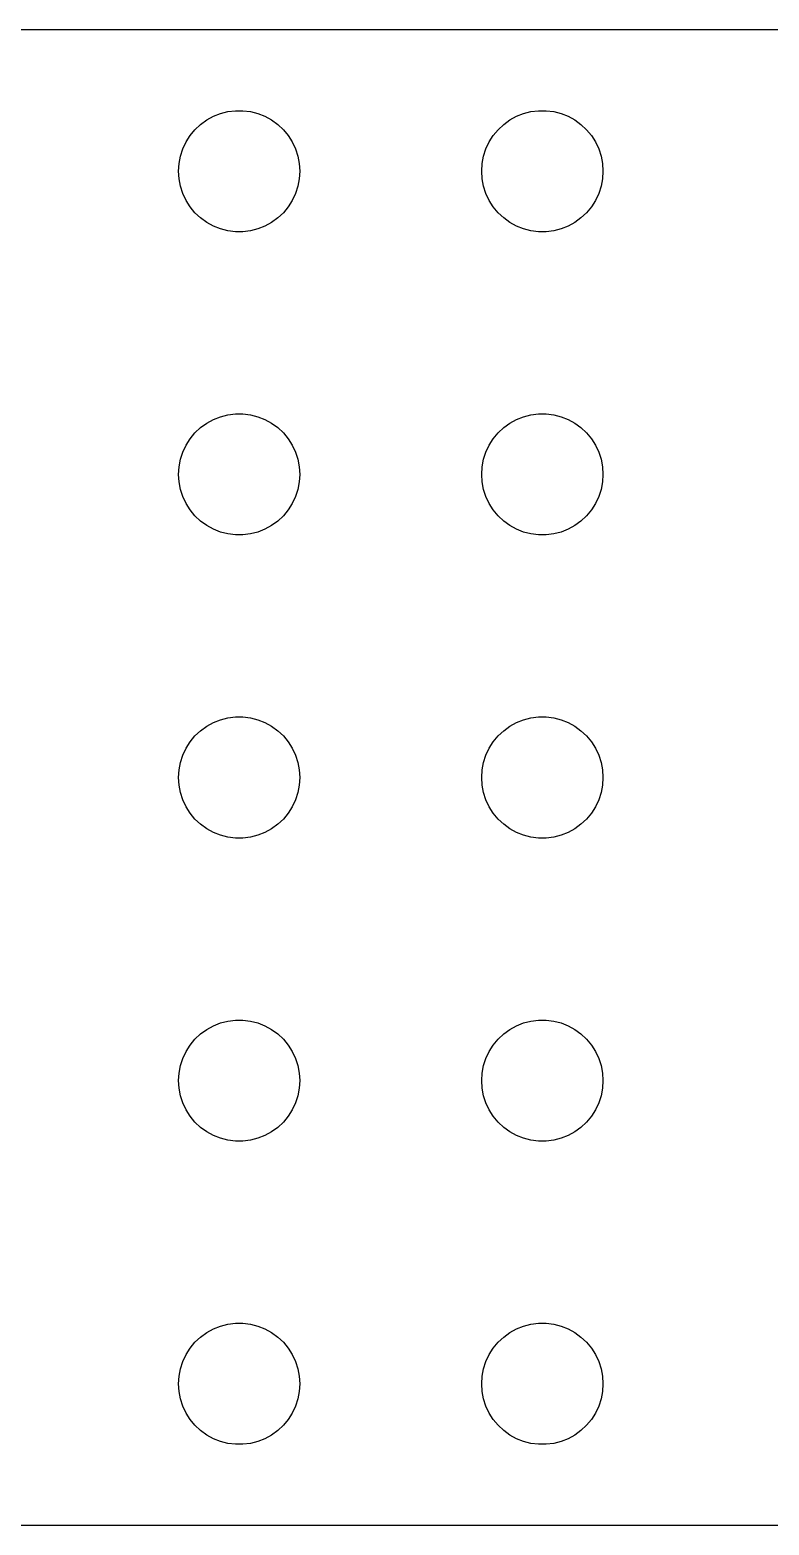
# Model space of a CAD drawing. Header units: metres. Extents: x -82 to 82, y -18 to 18.
# Drawn here: x -38.93 to -20.64, y -18.5 to 18.5 of the extents above; entities that cross this region are included whole.
import ezdxf

# ---------------------------------------------------------------- set-up
doc = ezdxf.new("R2010")
doc.units = ezdxf.units.M

msp = doc.modelspace()

# ---------------------------------------------------------------- linework, layer by layer
for p, q in [((79.907, 18.4951), (-79.907, 18.4951)), ((-34.5537, 16.2665), (-34.3887, 16.3572)), ((-34.3887, 16.3572), (-34.2135, 16.4266)), ((-34.2135, 16.4266), (-34.0311, 16.4734)), ((-34.0311, 16.4734), (-33.8442, 16.497)), ((-33.8442, 16.497), (-33.6558, 16.497)), ((-33.6558, 16.497), (-33.4689, 16.4734)), ((-33.4689, 16.4734), (-33.2865, 16.4266)), ((-33.2865, 16.4266), (-33.1113, 16.3572)), ((-33.1113, 16.3572), (-32.9463, 16.2665)), ((-27.0537, 16.2665), (-26.8887, 16.3572)), ((-26.8887, 16.3572), (-26.7135, 16.4266)), ((-26.7135, 16.4266), (-26.5311, 16.4734)), ((-26.5311, 16.4734), (-26.3442, 16.497)), ((-26.3442, 16.497), (-26.1558, 16.497)), ((-26.1558, 16.497), (-25.9689, 16.4734)), ((-25.9689, 16.4734), (-25.7865, 16.4266)), ((-25.7865, 16.4266), (-25.6113, 16.3572)), ((-25.6113, 16.3572), (-25.4463, 16.2665)), ((-34.9635, 15.8817), (-34.8434, 16.0268)), ((-34.8434, 16.0268), (-34.7061, 16.1558)), ((-34.7061, 16.1558), (-34.5537, 16.2665)), ((-32.9463, 16.2665), (-32.7939, 16.1558)), ((-32.7939, 16.1558), (-32.6565, 16.0268)), ((-32.6565, 16.0268), (-32.5365, 15.8817)), ((-27.4635, 15.8817), (-27.3434, 16.0268)), ((-27.3434, 16.0268), (-27.2061, 16.1558)), ((-27.2061, 16.1558), (-27.0537, 16.2665)), ((-25.4463, 16.2665), (-25.2939, 16.1558)), ((-25.2939, 16.1558), (-25.1565, 16.0268)), ((-25.1565, 16.0268), (-25.0365, 15.8817)), ((-35.2029, 15.373), (-35.1447, 15.5522)), ((-35.1447, 15.5522), (-35.0645, 15.7226)), ((-35.0645, 15.7226), (-34.9635, 15.8817)), ((-32.5365, 15.8817), (-32.4355, 15.7226)), ((-32.4355, 15.7226), (-32.3553, 15.5522)), ((-32.3553, 15.5522), (-32.2971, 15.373)), ((-27.7029, 15.373), (-27.6447, 15.5522)), ((-27.6447, 15.5522), (-27.5645, 15.7226)), ((-27.5645, 15.7226), (-27.4635, 15.8817)), ((-25.0365, 15.8817), (-24.9355, 15.7226)), ((-24.9355, 15.7226), (-24.8553, 15.5522)), ((-24.8553, 15.5522), (-24.7971, 15.373)), ((-35.25, 15), (-35.2382, 15.188)), ((-35.2382, 15.188), (-35.2029, 15.373)), ((-32.2971, 15.373), (-32.2618, 15.188)), ((-32.2618, 15.188), (-32.25, 15)), ((-27.75, 15), (-27.7382, 15.188)), ((-27.7382, 15.188), (-27.7029, 15.373)), ((-24.7971, 15.373), (-24.7618, 15.188)), ((-24.7618, 15.188), (-24.75, 15)), ((-35.2382, 14.812), (-35.25, 15)), ((-35.2029, 14.627), (-35.2382, 14.812)), ((-32.2618, 14.812), (-32.2971, 14.627)), ((-32.25, 15), (-32.2618, 14.812)), ((-27.7382, 14.812), (-27.75, 15)), ((-27.7029, 14.627), (-27.7382, 14.812)), ((-24.7618, 14.812), (-24.7971, 14.627)), ((-24.75, 15), (-24.7618, 14.812)), ((-35.1447, 14.4478), (-35.2029, 14.627)), ((-35.0645, 14.2774), (-35.1447, 14.4478)), ((-32.3553, 14.4478), (-32.4355, 14.2774)), ((-32.2971, 14.627), (-32.3553, 14.4478)), ((-27.6447, 14.4478), (-27.7029, 14.627)), ((-27.5645, 14.2774), (-27.6447, 14.4478)), ((-24.8553, 14.4478), (-24.9355, 14.2774)), ((-24.7971, 14.627), (-24.8553, 14.4478)), ((-34.9635, 14.1183), (-35.0645, 14.2774)), ((-34.8434, 13.9732), (-34.9635, 14.1183)), ((-32.5365, 14.1183), (-32.6565, 13.9732)), ((-32.4355, 14.2774), (-32.5365, 14.1183)), ((-27.4635, 14.1183), (-27.5645, 14.2774)), ((-27.3434, 13.9732), (-27.4635, 14.1183)), ((-25.0365, 14.1183), (-25.1565, 13.9732)), ((-24.9355, 14.2774), (-25.0365, 14.1183)), ((-34.7061, 13.8442), (-34.8434, 13.9732)), ((-34.5537, 13.7335), (-34.7061, 13.8442)), ((-34.3887, 13.6427), (-34.5537, 13.7335)), ((-32.9463, 13.7335), (-33.1113, 13.6427)), ((-32.7939, 13.8442), (-32.9463, 13.7335)), ((-32.6565, 13.9732), (-32.7939, 13.8442)), ((-27.2061, 13.8442), (-27.3434, 13.9732)), ((-27.0537, 13.7335), (-27.2061, 13.8442)), ((-26.8887, 13.6427), (-27.0537, 13.7335)), ((-25.4463, 13.7335), (-25.6113, 13.6427)), ((-25.2939, 13.8442), (-25.4463, 13.7335)), ((-25.1565, 13.9732), (-25.2939, 13.8442)), ((-34.2135, 13.5734), (-34.3887, 13.6427)), ((-34.0311, 13.5266), (-34.2135, 13.5734)), ((-33.8442, 13.5029), (-34.0311, 13.5266)), ((-33.6558, 13.5029), (-33.8442, 13.5029)), ((-33.4689, 13.5266), (-33.6558, 13.5029)), ((-33.2865, 13.5734), (-33.4689, 13.5266)), ((-33.1113, 13.6427), (-33.2865, 13.5734)), ((-26.7135, 13.5734), (-26.8887, 13.6427)), ((-26.5311, 13.5266), (-26.7135, 13.5734)), ((-26.3442, 13.5029), (-26.5311, 13.5266)), ((-26.1558, 13.5029), (-26.3442, 13.5029)), ((-25.9689, 13.5266), (-26.1558, 13.5029)), ((-25.7865, 13.5734), (-25.9689, 13.5266)), ((-25.6113, 13.6427), (-25.7865, 13.5734)), ((-34.3887, 8.85724), (-34.2135, 8.92657)), ((-34.2135, 8.92657), (-34.0311, 8.97342)), ((-34.0311, 8.97342), (-33.8442, 8.99704)), ((-33.8442, 8.99704), (-33.6558, 8.99704)), ((-33.6558, 8.99704), (-33.4689, 8.97342)), ((-33.4689, 8.97342), (-33.2865, 8.92657)), ((-33.2865, 8.92657), (-33.1113, 8.85724)), ((-26.8887, 8.85724), (-26.7135, 8.92657)), ((-26.7135, 8.92657), (-26.5311, 8.97342)), ((-26.5311, 8.97342), (-26.3442, 8.99704)), ((-26.3442, 8.99704), (-26.1558, 8.99704)), ((-26.1558, 8.99704), (-25.9689, 8.97342)), ((-25.9689, 8.97342), (-25.7865, 8.92657)), ((-25.7865, 8.92657), (-25.6113, 8.85724)), ((-34.9635, 8.38167), (-34.8434, 8.52681)), ((-34.8434, 8.52681), (-34.7061, 8.65576)), ((-34.7061, 8.65576), (-34.5537, 8.76648)), ((-34.5537, 8.76648), (-34.3887, 8.85724)), ((-33.1113, 8.85724), (-32.9463, 8.76648)), ((-32.9463, 8.76648), (-32.7939, 8.65576)), ((-32.7939, 8.65576), (-32.6565, 8.52681)), ((-32.6565, 8.52681), (-32.5365, 8.38167)), ((-27.4635, 8.38167), (-27.3434, 8.52681)), ((-27.3434, 8.52681), (-27.2061, 8.65576)), ((-27.2061, 8.65576), (-27.0537, 8.76648)), ((-27.0537, 8.76648), (-26.8887, 8.85724)), ((-25.6113, 8.85724), (-25.4463, 8.76648)), ((-25.4463, 8.76648), (-25.2939, 8.65576)), ((-25.2939, 8.65576), (-25.1565, 8.52681)), ((-25.1565, 8.52681), (-25.0365, 8.38167)), ((-35.1447, 8.05219), (-35.0645, 8.22263)), ((-35.0645, 8.22263), (-34.9635, 8.38167)), ((-32.5365, 8.38167), (-32.4355, 8.22263)), ((-32.4355, 8.22263), (-32.3553, 8.05219)), ((-27.6447, 8.05219), (-27.5645, 8.22263)), ((-27.5645, 8.22263), (-27.4635, 8.38167)), ((-25.0365, 8.38167), (-24.9355, 8.22263)), ((-24.9355, 8.22263), (-24.8553, 8.05219)), ((-35.2382, 7.68799), (-35.2029, 7.87303)), ((-35.2029, 7.87303), (-35.1447, 8.05219)), ((-32.3553, 8.05219), (-32.2971, 7.87303)), ((-32.2971, 7.87303), (-32.2618, 7.68799)), ((-27.7382, 7.68799), (-27.7029, 7.87303)), ((-27.7029, 7.87303), (-27.6447, 8.05219)), ((-24.8553, 8.05219), (-24.7971, 7.87303)), ((-24.7971, 7.87303), (-24.7618, 7.68799)), ((-35.25, 7.5), (-35.2382, 7.68799)), ((-35.2382, 7.312), (-35.25, 7.5)), ((-32.2618, 7.68799), (-32.25, 7.5)), ((-32.25, 7.5), (-32.2618, 7.312)), ((-27.75, 7.5), (-27.7382, 7.68799)), ((-27.7382, 7.312), (-27.75, 7.5)), ((-24.7618, 7.68799), (-24.75, 7.5)), ((-24.75, 7.5), (-24.7618, 7.312)), ((-35.2029, 7.12695), (-35.2382, 7.312)), ((-35.1447, 6.9478), (-35.2029, 7.12695)), ((-32.2971, 7.12695), (-32.3553, 6.9478)), ((-32.2618, 7.312), (-32.2971, 7.12695)), ((-27.7029, 7.12695), (-27.7382, 7.312)), ((-27.6447, 6.9478), (-27.7029, 7.12695)), ((-24.7971, 7.12695), (-24.8553, 6.9478)), ((-24.7618, 7.312), (-24.7971, 7.12695)), ((-35.0645, 6.77736), (-35.1447, 6.9478)), ((-34.9635, 6.61832), (-35.0645, 6.77736)), ((-32.4355, 6.77736), (-32.5365, 6.61832)), ((-32.3553, 6.9478), (-32.4355, 6.77736)), ((-27.5645, 6.77736), (-27.6447, 6.9478)), ((-27.4635, 6.61832), (-27.5645, 6.77736)), ((-24.9355, 6.77736), (-25.0365, 6.61832)), ((-24.8553, 6.9478), (-24.9355, 6.77736)), ((-34.8434, 6.47318), (-34.9635, 6.61832)), ((-34.7061, 6.34422), (-34.8434, 6.47318)), ((-34.5537, 6.23351), (-34.7061, 6.34422)), ((-32.7939, 6.34422), (-32.9463, 6.23351)), ((-32.6565, 6.47318), (-32.7939, 6.34422)), ((-32.5365, 6.61832), (-32.6565, 6.47318)), ((-27.3434, 6.47318), (-27.4635, 6.61832)), ((-27.2061, 6.34422), (-27.3434, 6.47318)), ((-27.0537, 6.23351), (-27.2061, 6.34422)), ((-25.2939, 6.34422), (-25.4463, 6.23351)), ((-25.1565, 6.47318), (-25.2939, 6.34422)), ((-25.0365, 6.61832), (-25.1565, 6.47318)), ((-34.3887, 6.14275), (-34.5537, 6.23351)), ((-34.2135, 6.07341), (-34.3887, 6.14275)), ((-34.0311, 6.02657), (-34.2135, 6.07341)), ((-33.8442, 6.00294), (-34.0311, 6.02657)), ((-33.6558, 6.00294), (-33.8442, 6.00294)), ((-33.4689, 6.02657), (-33.6558, 6.00294)), ((-33.2865, 6.07341), (-33.4689, 6.02657)), ((-33.1113, 6.14275), (-33.2865, 6.07341)), ((-32.9463, 6.23351), (-33.1113, 6.14275)), ((-26.8887, 6.14275), (-27.0537, 6.23351)), ((-26.7135, 6.07341), (-26.8887, 6.14275)), ((-26.5311, 6.02657), (-26.7135, 6.07341)), ((-26.3442, 6.00294), (-26.5311, 6.02657)), ((-26.1558, 6.00294), (-26.3442, 6.00294)), ((-25.9689, 6.02657), (-26.1558, 6.00294)), ((-25.7865, 6.07341), (-25.9689, 6.02657)), ((-25.6113, 6.14275), (-25.7865, 6.07341)), ((-25.4463, 6.23351), (-25.6113, 6.14275)), ((-34.0311, 1.47342), (-33.8442, 1.49704)), ((-33.8442, 1.49704), (-33.6558, 1.49704)), ((-33.6558, 1.49704), (-33.4689, 1.47342)), ((-26.5311, 1.47342), (-26.3442, 1.49704)), ((-26.3442, 1.49704), (-26.1558, 1.49704)), ((-26.1558, 1.49704), (-25.9689, 1.47342)), ((-34.8434, 1.02681), (-34.7061, 1.15576)), ((-34.7061, 1.15576), (-34.5537, 1.26648)), ((-34.5537, 1.26648), (-34.3887, 1.35724)), ((-34.3887, 1.35724), (-34.2135, 1.42657)), ((-34.2135, 1.42657), (-34.0311, 1.47342)), ((-33.4689, 1.47342), (-33.2865, 1.42657)), ((-33.2865, 1.42657), (-33.1113, 1.35724)), ((-33.1113, 1.35724), (-32.9463, 1.26648)), ((-32.9463, 1.26648), (-32.7939, 1.15576)), ((-32.7939, 1.15576), (-32.6565, 1.02681)), ((-27.3434, 1.02681), (-27.2061, 1.15576)), ((-27.2061, 1.15576), (-27.0537, 1.26648)), ((-27.0537, 1.26648), (-26.8887, 1.35724)), ((-26.8887, 1.35724), (-26.7135, 1.42657)), ((-26.7135, 1.42657), (-26.5311, 1.47342)), ((-25.9689, 1.47342), (-25.7865, 1.42657)), ((-25.7865, 1.42657), (-25.6113, 1.35724)), ((-25.6113, 1.35724), (-25.4463, 1.26648)), ((-25.4463, 1.26648), (-25.2939, 1.15576)), ((-25.2939, 1.15576), (-25.1565, 1.02681)), ((-35.0645, 0.722626), (-34.9635, 0.881668)), ((-34.9635, 0.881668), (-34.8434, 1.02681)), ((-32.6565, 1.02681), (-32.5365, 0.881668)), ((-32.5365, 0.881668), (-32.4355, 0.722626)), ((-27.5645, 0.722626), (-27.4635, 0.881668)), ((-27.4635, 0.881668), (-27.3434, 1.02681)), ((-25.1565, 1.02681), (-25.0365, 0.881668)), ((-25.0365, 0.881668), (-24.9355, 0.722626)), ((-35.2382, 0.187988), (-35.2029, 0.373032)), ((-35.2029, 0.373032), (-35.1447, 0.552185)), ((-35.1447, 0.552185), (-35.0645, 0.722626)), ((-32.4355, 0.722626), (-32.3553, 0.552185)), ((-32.3553, 0.552185), (-32.2971, 0.373032)), ((-32.2971, 0.373032), (-32.2618, 0.187988)), ((-27.7382, 0.187988), (-27.7029, 0.373032)), ((-27.7029, 0.373032), (-27.6447, 0.552185)), ((-27.6447, 0.552185), (-27.5645, 0.722626)), ((-24.9355, 0.722626), (-24.8553, 0.552185)), ((-24.8553, 0.552185), (-24.7971, 0.373032)), ((-24.7971, 0.373032), (-24.7618, 0.187988)), ((-35.25, 0), (-35.2382, 0.187988)), ((-35.2382, -0.187988), (-35.25, 0)), ((-32.2618, 0.187988), (-32.25, 0)), ((-32.25, 0), (-32.2618, -0.187988)), ((-27.75, 0), (-27.7382, 0.187988)), ((-27.7382, -0.187988), (-27.75, 0)), ((-24.7618, 0.187988), (-24.75, 0)), ((-24.75, 0), (-24.7618, -0.187988)), ((-35.2029, -0.373032), (-35.2382, -0.187988)), ((-32.2618, -0.187988), (-32.2971, -0.373032)), ((-27.7029, -0.373032), (-27.7382, -0.187988)), ((-24.7618, -0.187988), (-24.7971, -0.373032)), ((-35.1447, -0.552185), (-35.2029, -0.373032)), ((-35.0645, -0.722626), (-35.1447, -0.552185)), ((-34.9635, -0.881668), (-35.0645, -0.722626)), ((-32.4355, -0.722626), (-32.5365, -0.881668)), ((-32.3553, -0.552185), (-32.4355, -0.722626)), ((-32.2971, -0.373032), (-32.3553, -0.552185)), ((-27.6447, -0.552185), (-27.7029, -0.373032)), ((-27.5645, -0.722626), (-27.6447, -0.552185)), ((-27.4635, -0.881668), (-27.5645, -0.722626)), ((-24.9355, -0.722626), (-25.0365, -0.881668)), ((-24.8553, -0.552185), (-24.9355, -0.722626)), ((-24.7971, -0.373032), (-24.8553, -0.552185)), ((-34.8434, -1.02681), (-34.9635, -0.881668)), ((-34.7061, -1.15576), (-34.8434, -1.02681)), ((-32.6565, -1.02681), (-32.7939, -1.15576)), ((-32.5365, -0.881668), (-32.6565, -1.02681)), ((-27.3434, -1.02681), (-27.4635, -0.881668)), ((-27.2061, -1.15576), (-27.3434, -1.02681)), ((-25.1565, -1.02681), (-25.2939, -1.15576)), ((-25.0365, -0.881668), (-25.1565, -1.02681)), ((-34.5537, -1.26648), (-34.7061, -1.15576)), ((-34.3887, -1.35724), (-34.5537, -1.26648)), ((-34.2135, -1.42657), (-34.3887, -1.35724)), ((-34.0311, -1.47342), (-34.2135, -1.42657)), ((-33.8442, -1.49704), (-34.0311, -1.47342)), ((-33.4689, -1.47342), (-33.6558, -1.49704)), ((-33.2865, -1.42657), (-33.4689, -1.47342)), ((-33.1113, -1.35724), (-33.2865, -1.42657)), ((-32.9463, -1.26648), (-33.1113, -1.35724)), ((-32.7939, -1.15576), (-32.9463, -1.26648)), ((-27.0537, -1.26648), (-27.2061, -1.15576)), ((-26.8887, -1.35724), (-27.0537, -1.26648)), ((-26.7135, -1.42657), (-26.8887, -1.35724)), ((-26.5311, -1.47342), (-26.7135, -1.42657)), ((-26.3442, -1.49704), (-26.5311, -1.47342)), ((-25.9689, -1.47342), (-26.1558, -1.49704)), ((-25.7865, -1.42657), (-25.9689, -1.47342)), ((-25.6113, -1.35724), (-25.7865, -1.42657)), ((-25.4463, -1.26648), (-25.6113, -1.35724)), ((-25.2939, -1.15576), (-25.4463, -1.26648)), ((-33.6558, -1.49704), (-33.8442, -1.49704)), ((-26.1558, -1.49704), (-26.3442, -1.49704)), ((-34.7061, -6.34422), (-34.5537, -6.23351)), ((-34.5537, -6.23351), (-34.3887, -6.14275)), ((-34.3887, -6.14275), (-34.2135, -6.07341)), ((-34.2135, -6.07341), (-34.0311, -6.02657)), ((-34.0311, -6.02657), (-33.8442, -6.00294)), ((-33.8442, -6.00294), (-33.6558, -6.00294)), ((-33.6558, -6.00294), (-33.4689, -6.02657)), ((-33.4689, -6.02657), (-33.2865, -6.07341)), ((-33.2865, -6.07341), (-33.1113, -6.14275)), ((-33.1113, -6.14275), (-32.9463, -6.23351)), ((-32.9463, -6.23351), (-32.7939, -6.34422)), ((-27.2061, -6.34422), (-27.0537, -6.23351)), ((-27.0537, -6.23351), (-26.8887, -6.14275)), ((-26.8887, -6.14275), (-26.7135, -6.07341)), ((-26.7135, -6.07341), (-26.5311, -6.02657)), ((-26.5311, -6.02657), (-26.3442, -6.00294)), ((-26.3442, -6.00294), (-26.1558, -6.00294)), ((-26.1558, -6.00294), (-25.9689, -6.02657)), ((-25.9689, -6.02657), (-25.7865, -6.07341)), ((-25.7865, -6.07341), (-25.6113, -6.14275)), ((-25.6113, -6.14275), (-25.4463, -6.23351)), ((-25.4463, -6.23351), (-25.2939, -6.34422)), ((-35.0645, -6.77736), (-34.9635, -6.61832)), ((-34.9635, -6.61832), (-34.8434, -6.47318)), ((-34.8434, -6.47318), (-34.7061, -6.34422)), ((-32.7939, -6.34422), (-32.6565, -6.47318)), ((-32.6565, -6.47318), (-32.5365, -6.61832)), ((-32.5365, -6.61832), (-32.4355, -6.77736)), ((-27.5645, -6.77736), (-27.4635, -6.61832)), ((-27.4635, -6.61832), (-27.3434, -6.47318)), ((-27.3434, -6.47318), (-27.2061, -6.34422)), ((-25.2939, -6.34422), (-25.1565, -6.47318)), ((-25.1565, -6.47318), (-25.0365, -6.61832)), ((-25.0365, -6.61832), (-24.9355, -6.77736)), ((-35.2029, -7.12695), (-35.1447, -6.9478)), ((-35.1447, -6.9478), (-35.0645, -6.77736)), ((-32.4355, -6.77736), (-32.3553, -6.9478)), ((-32.3553, -6.9478), (-32.2971, -7.12695)), ((-27.7029, -7.12695), (-27.6447, -6.9478)), ((-27.6447, -6.9478), (-27.5645, -6.77736)), ((-24.9355, -6.77736), (-24.8553, -6.9478)), ((-24.8553, -6.9478), (-24.7971, -7.12695)), ((-35.25, -7.5), (-35.2382, -7.312)), ((-35.2382, -7.312), (-35.2029, -7.12695)), ((-32.2971, -7.12695), (-32.2618, -7.312)), ((-32.2618, -7.312), (-32.25, -7.5)), ((-27.75, -7.5), (-27.7382, -7.312)), ((-27.7382, -7.312), (-27.7029, -7.12695)), ((-24.7971, -7.12695), (-24.7618, -7.312)), ((-24.7618, -7.312), (-24.75, -7.5)), ((-35.2382, -7.68799), (-35.25, -7.5)), ((-35.2029, -7.87303), (-35.2382, -7.68799)), ((-32.2618, -7.68799), (-32.2971, -7.87303)), ((-32.25, -7.5), (-32.2618, -7.68799)), ((-27.7382, -7.68799), (-27.75, -7.5)), ((-27.7029, -7.87303), (-27.7382, -7.68799)), ((-24.7618, -7.68799), (-24.7971, -7.87303)), ((-24.75, -7.5), (-24.7618, -7.68799)), ((-35.1447, -8.05219), (-35.2029, -7.87303)), ((-35.0645, -8.22263), (-35.1447, -8.05219)), ((-32.3553, -8.05219), (-32.4355, -8.22263)), ((-32.2971, -7.87303), (-32.3553, -8.05219)), ((-27.6447, -8.05219), (-27.7029, -7.87303)), ((-27.5645, -8.22263), (-27.6447, -8.05219)), ((-24.8553, -8.05219), (-24.9355, -8.22263)), ((-24.7971, -7.87303), (-24.8553, -8.05219)), ((-34.9635, -8.38167), (-35.0645, -8.22263)), ((-34.8434, -8.52681), (-34.9635, -8.38167)), ((-32.5365, -8.38167), (-32.6565, -8.52681)), ((-32.4355, -8.22263), (-32.5365, -8.38167)), ((-27.4635, -8.38167), (-27.5645, -8.22263)), ((-27.3434, -8.52681), (-27.4635, -8.38167)), ((-25.0365, -8.38167), (-25.1565, -8.52681)), ((-24.9355, -8.22263), (-25.0365, -8.38167)), ((-34.7061, -8.65576), (-34.8434, -8.52681)), ((-34.5537, -8.76648), (-34.7061, -8.65576)), ((-34.3887, -8.85724), (-34.5537, -8.76648)), ((-34.2135, -8.92657), (-34.3887, -8.85724)), ((-33.1113, -8.85724), (-33.2865, -8.92657)), ((-32.9463, -8.76648), (-33.1113, -8.85724)), ((-32.7939, -8.65576), (-32.9463, -8.76648)), ((-32.6565, -8.52681), (-32.7939, -8.65576)), ((-27.2061, -8.65576), (-27.3434, -8.52681)), ((-27.0537, -8.76648), (-27.2061, -8.65576)), ((-26.8887, -8.85724), (-27.0537, -8.76648)), ((-26.7135, -8.92657), (-26.8887, -8.85724)), ((-25.6113, -8.85724), (-25.7865, -8.92657)), ((-25.4463, -8.76648), (-25.6113, -8.85724)), ((-25.2939, -8.65576), (-25.4463, -8.76648)), ((-25.1565, -8.52681), (-25.2939, -8.65576)), ((-34.0311, -8.97342), (-34.2135, -8.92657)), ((-33.8442, -8.99704), (-34.0311, -8.97342)), ((-33.6558, -8.99704), (-33.8442, -8.99704)), ((-33.4689, -8.97342), (-33.6558, -8.99704)), ((-33.2865, -8.92657), (-33.4689, -8.97342)), ((-26.5311, -8.97342), (-26.7135, -8.92657)), ((-26.3442, -8.99704), (-26.5311, -8.97342)), ((-26.1558, -8.99704), (-26.3442, -8.99704)), ((-25.9689, -8.97342), (-26.1558, -8.99704)), ((-25.7865, -8.92657), (-25.9689, -8.97342)), ((-34.5537, -13.7335), (-34.3887, -13.6427)), ((-34.3887, -13.6427), (-34.2135, -13.5734)), ((-34.2135, -13.5734), (-34.0311, -13.5266)), ((-34.0311, -13.5266), (-33.8442, -13.5029)), ((-33.8442, -13.5029), (-33.6558, -13.5029)), ((-33.6558, -13.5029), (-33.4689, -13.5266)), ((-33.4689, -13.5266), (-33.2865, -13.5734)), ((-33.2865, -13.5734), (-33.1113, -13.6427)), ((-33.1113, -13.6427), (-32.9463, -13.7335)), ((-27.0537, -13.7335), (-26.8887, -13.6427)), ((-26.8887, -13.6427), (-26.7135, -13.5734)), ((-26.7135, -13.5734), (-26.5311, -13.5266)), ((-26.5311, -13.5266), (-26.3442, -13.5029)), ((-26.3442, -13.5029), (-26.1558, -13.5029)), ((-26.1558, -13.5029), (-25.9689, -13.5266)), ((-25.9689, -13.5266), (-25.7865, -13.5734)), ((-25.7865, -13.5734), (-25.6113, -13.6427)), ((-25.6113, -13.6427), (-25.4463, -13.7335)), ((-34.9635, -14.1183), (-34.8434, -13.9732)), ((-34.8434, -13.9732), (-34.7061, -13.8442)), ((-34.7061, -13.8442), (-34.5537, -13.7335)), ((-32.9463, -13.7335), (-32.7939, -13.8442)), ((-32.7939, -13.8442), (-32.6565, -13.9732)), ((-32.6565, -13.9732), (-32.5365, -14.1183)), ((-27.4635, -14.1183), (-27.3434, -13.9732)), ((-27.3434, -13.9732), (-27.2061, -13.8442)), ((-27.2061, -13.8442), (-27.0537, -13.7335)), ((-25.4463, -13.7335), (-25.2939, -13.8442)), ((-25.2939, -13.8442), (-25.1565, -13.9732)), ((-25.1565, -13.9732), (-25.0365, -14.1183)), ((-35.1447, -14.4478), (-35.0645, -14.2774)), ((-35.0645, -14.2774), (-34.9635, -14.1183)), ((-32.5365, -14.1183), (-32.4355, -14.2774)), ((-32.4355, -14.2774), (-32.3553, -14.4478)), ((-27.6447, -14.4478), (-27.5645, -14.2774)), ((-27.5645, -14.2774), (-27.4635, -14.1183)), ((-25.0365, -14.1183), (-24.9355, -14.2774)), ((-24.9355, -14.2774), (-24.8553, -14.4478)), ((-35.2382, -14.812), (-35.2029, -14.627)), ((-35.2029, -14.627), (-35.1447, -14.4478)), ((-32.3553, -14.4478), (-32.2971, -14.627)), ((-32.2971, -14.627), (-32.2618, -14.812)), ((-27.7382, -14.812), (-27.7029, -14.627)), ((-27.7029, -14.627), (-27.6447, -14.4478)), ((-24.8553, -14.4478), (-24.7971, -14.627)), ((-24.7971, -14.627), (-24.7618, -14.812)), ((-35.25, -15), (-35.2382, -14.812)), ((-35.2382, -15.188), (-35.25, -15)), ((-32.2618, -14.812), (-32.25, -15)), ((-32.25, -15), (-32.2618, -15.188)), ((-27.75, -15), (-27.7382, -14.812)), ((-27.7382, -15.188), (-27.75, -15)), ((-24.7618, -14.812), (-24.75, -15)), ((-24.75, -15), (-24.7618, -15.188)), ((-35.2029, -15.373), (-35.2382, -15.188)), ((-35.1447, -15.5522), (-35.2029, -15.373)), ((-32.2971, -15.373), (-32.3553, -15.5522)), ((-32.2618, -15.188), (-32.2971, -15.373)), ((-27.7029, -15.373), (-27.7382, -15.188)), ((-27.6447, -15.5522), (-27.7029, -15.373)), ((-24.7971, -15.373), (-24.8553, -15.5522)), ((-24.7618, -15.188), (-24.7971, -15.373)), ((-35.0645, -15.7226), (-35.1447, -15.5522)), ((-34.9635, -15.8817), (-35.0645, -15.7226)), ((-34.8434, -16.0268), (-34.9635, -15.8817)), ((-32.5365, -15.8817), (-32.6565, -16.0268)), ((-32.4355, -15.7226), (-32.5365, -15.8817)), ((-32.3553, -15.5522), (-32.4355, -15.7226)), ((-27.5645, -15.7226), (-27.6447, -15.5522)), ((-27.4635, -15.8817), (-27.5645, -15.7226)), ((-27.3434, -16.0268), (-27.4635, -15.8817)), ((-25.0365, -15.8817), (-25.1565, -16.0268)), ((-24.9355, -15.7226), (-25.0365, -15.8817)), ((-24.8553, -15.5522), (-24.9355, -15.7226)), ((-34.7061, -16.1558), (-34.8434, -16.0268)), ((-34.5537, -16.2665), (-34.7061, -16.1558)), ((-34.3887, -16.3572), (-34.5537, -16.2665)), ((-32.9463, -16.2665), (-33.1113, -16.3572)), ((-32.7939, -16.1558), (-32.9463, -16.2665)), ((-32.6565, -16.0268), (-32.7939, -16.1558)), ((-27.2061, -16.1558), (-27.3434, -16.0268)), ((-27.0537, -16.2665), (-27.2061, -16.1558)), ((-26.8887, -16.3572), (-27.0537, -16.2665)), ((-25.4463, -16.2665), (-25.6113, -16.3572)), ((-25.2939, -16.1558), (-25.4463, -16.2665)), ((-25.1565, -16.0268), (-25.2939, -16.1558)), ((-34.2135, -16.4266), (-34.3887, -16.3572)), ((-34.0311, -16.4734), (-34.2135, -16.4266)), ((-33.8442, -16.497), (-34.0311, -16.4734)), ((-33.6558, -16.497), (-33.8442, -16.497)), ((-33.4689, -16.4734), (-33.6558, -16.497)), ((-33.2865, -16.4266), (-33.4689, -16.4734)), ((-33.1113, -16.3572), (-33.2865, -16.4266)), ((-26.7135, -16.4266), (-26.8887, -16.3572)), ((-26.5311, -16.4734), (-26.7135, -16.4266)), ((-26.3442, -16.497), (-26.5311, -16.4734)), ((-26.1558, -16.497), (-26.3442, -16.497)), ((-25.9689, -16.4734), (-26.1558, -16.497)), ((-25.7865, -16.4266), (-25.9689, -16.4734)), ((-25.6113, -16.3572), (-25.7865, -16.4266)), ((-79.907, -18.4951), (79.907, -18.4951))]:
    msp.add_line(p, q)

doc.saveas('drawing.dxf')
